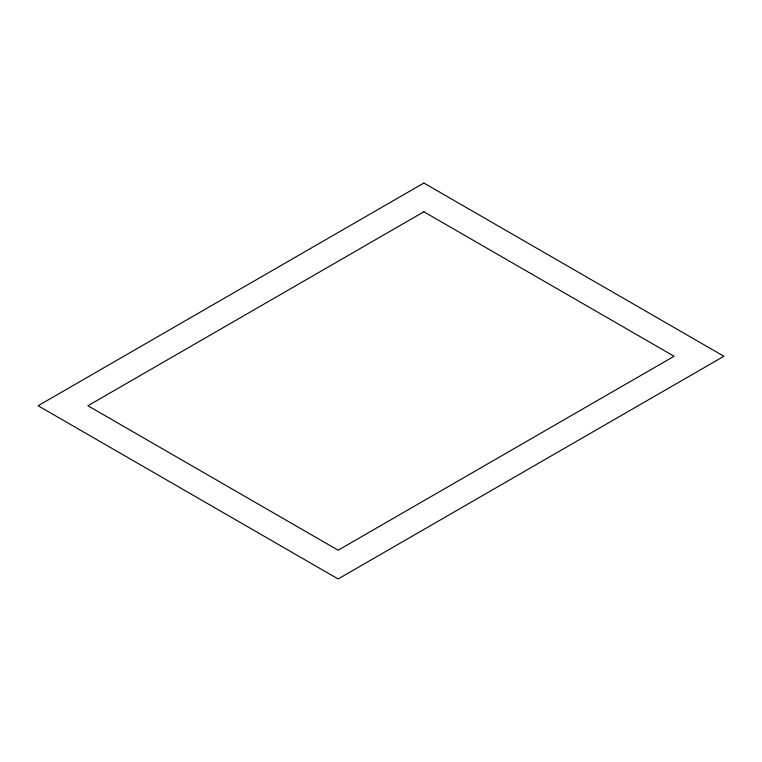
<?xml version="1.0" encoding="UTF-8"?>
<svg xmlns="http://www.w3.org/2000/svg" width="762" height="762" viewBox="0 0 762 762"><rect width="100%" height="100%" fill="white"/><g stroke="black" fill="none" stroke-linecap="round" stroke-linejoin="round"><path stroke-width="1.14" d="M423.863 183.032L38.1 405.746L338.137 578.968L723.9 356.254L423.863 183.032M423.863 211.788L87.906 405.746L338.137 550.212L674.094 356.254L423.863 211.788"/></g></svg>
